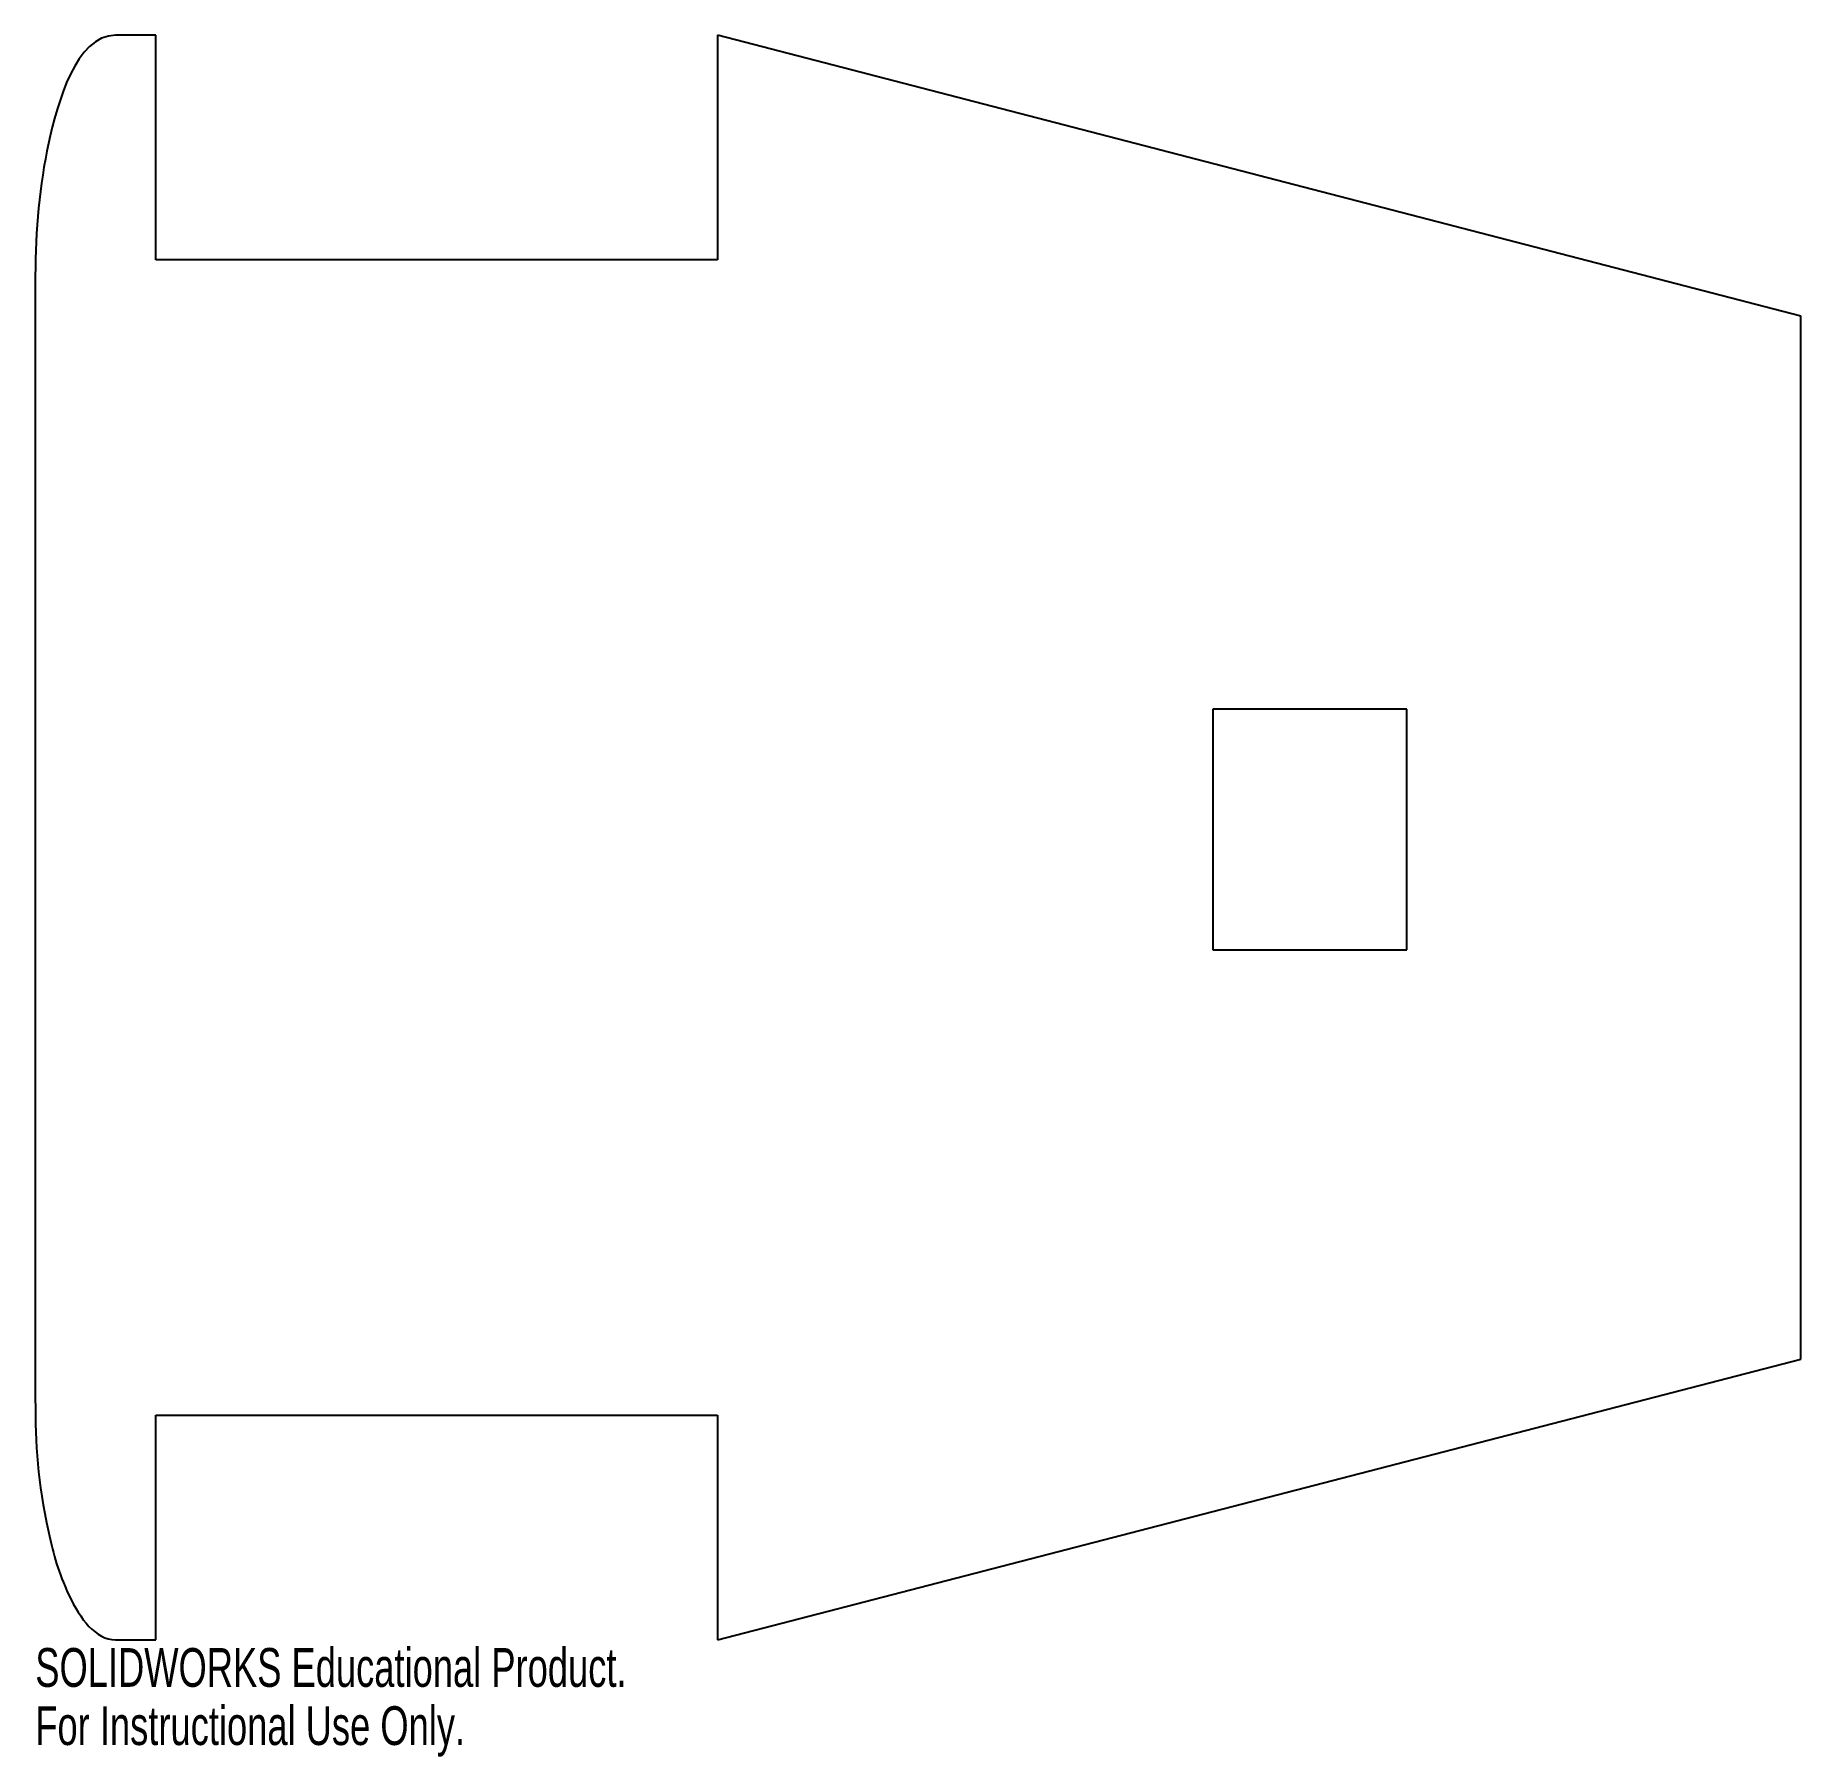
# Model space of a CAD drawing. Header units: millimetres. Extents: x -110 to 110, y -115 to 100.
import ezdxf

# ---------------------------------------------------------------- set-up
doc = ezdxf.new("R2010")
doc.units = ezdxf.units.MM
doc.styles.add('SLDTEXTSTYLE0', font='TXT', dxfattribs={"width": 0.7})

msp = doc.modelspace()

# ---------------------------------------------------------------- linework, layer by layer
at = {"color": 7, "linetype": 'Continuous', "lineweight": 25}
for p, q in [((-95, 100), (-100, 100)), ((-95, 72), (-95, 100)), ((110, 65), (-25, 100)), ((-25, 100), (-25, 72)), ((-25, 72), (-95, 72)), ((-110, 70), (-110, -70)), ((110, -65), (110, 65)), ((60.92, 15.99), (36.75, 15.99)), ((36.75, 15.99), (36.75, -14.01)), ((60.92, -14.01), (60.92, 15.99)), ((36.75, -14.01), (60.92, -14.01)), ((-25, -100), (110, -65)), ((-95, -100), (-95, -72)), ((-95, -72), (-25, -72)), ((-25, -72), (-25, -100)), ((-100, -100), (-95, -100))]:
    msp.add_line(p, q, dxfattribs=at)
for points, knots in [([(-100, 100), (-104.95, 100), (-107.24, 91.58), (-109.47, 81.42), (-110, 75.65), (-110, 70)], [0, 0, 0, 0, 0.5, 0.5, 1, 1, 1, 1]), ([(-110, -70), (-110, -75.66), (-109.72, -80.28), (-107.67, -89.62), (-107.18, -91.48), (-104.43, -97.37), (-102.47, -100), (-100, -100)], [0, 0, 0, 0, 0.5, 0.5, 0.75, 0.75, 1, 1, 1, 1])]:
    msp.add_open_spline(points, degree=3, knots=knots, dxfattribs=at)

# ---------------------------------------------------------------- texts
at = {"color": 7, "linetype": 'Continuous', "char_height": 4.8336, "attachment_point": 1, "style": 'SLDTEXTSTYLE0'}
for s, insert in [('SOLIDWORKS Educational Product.', (-110, -101.02)), ('For Instructional Use Only.', (-110, -108.27))]:
    msp.add_mtext(s, dxfattribs=dict(at, insert=insert))

doc.saveas('drawing.dxf')
